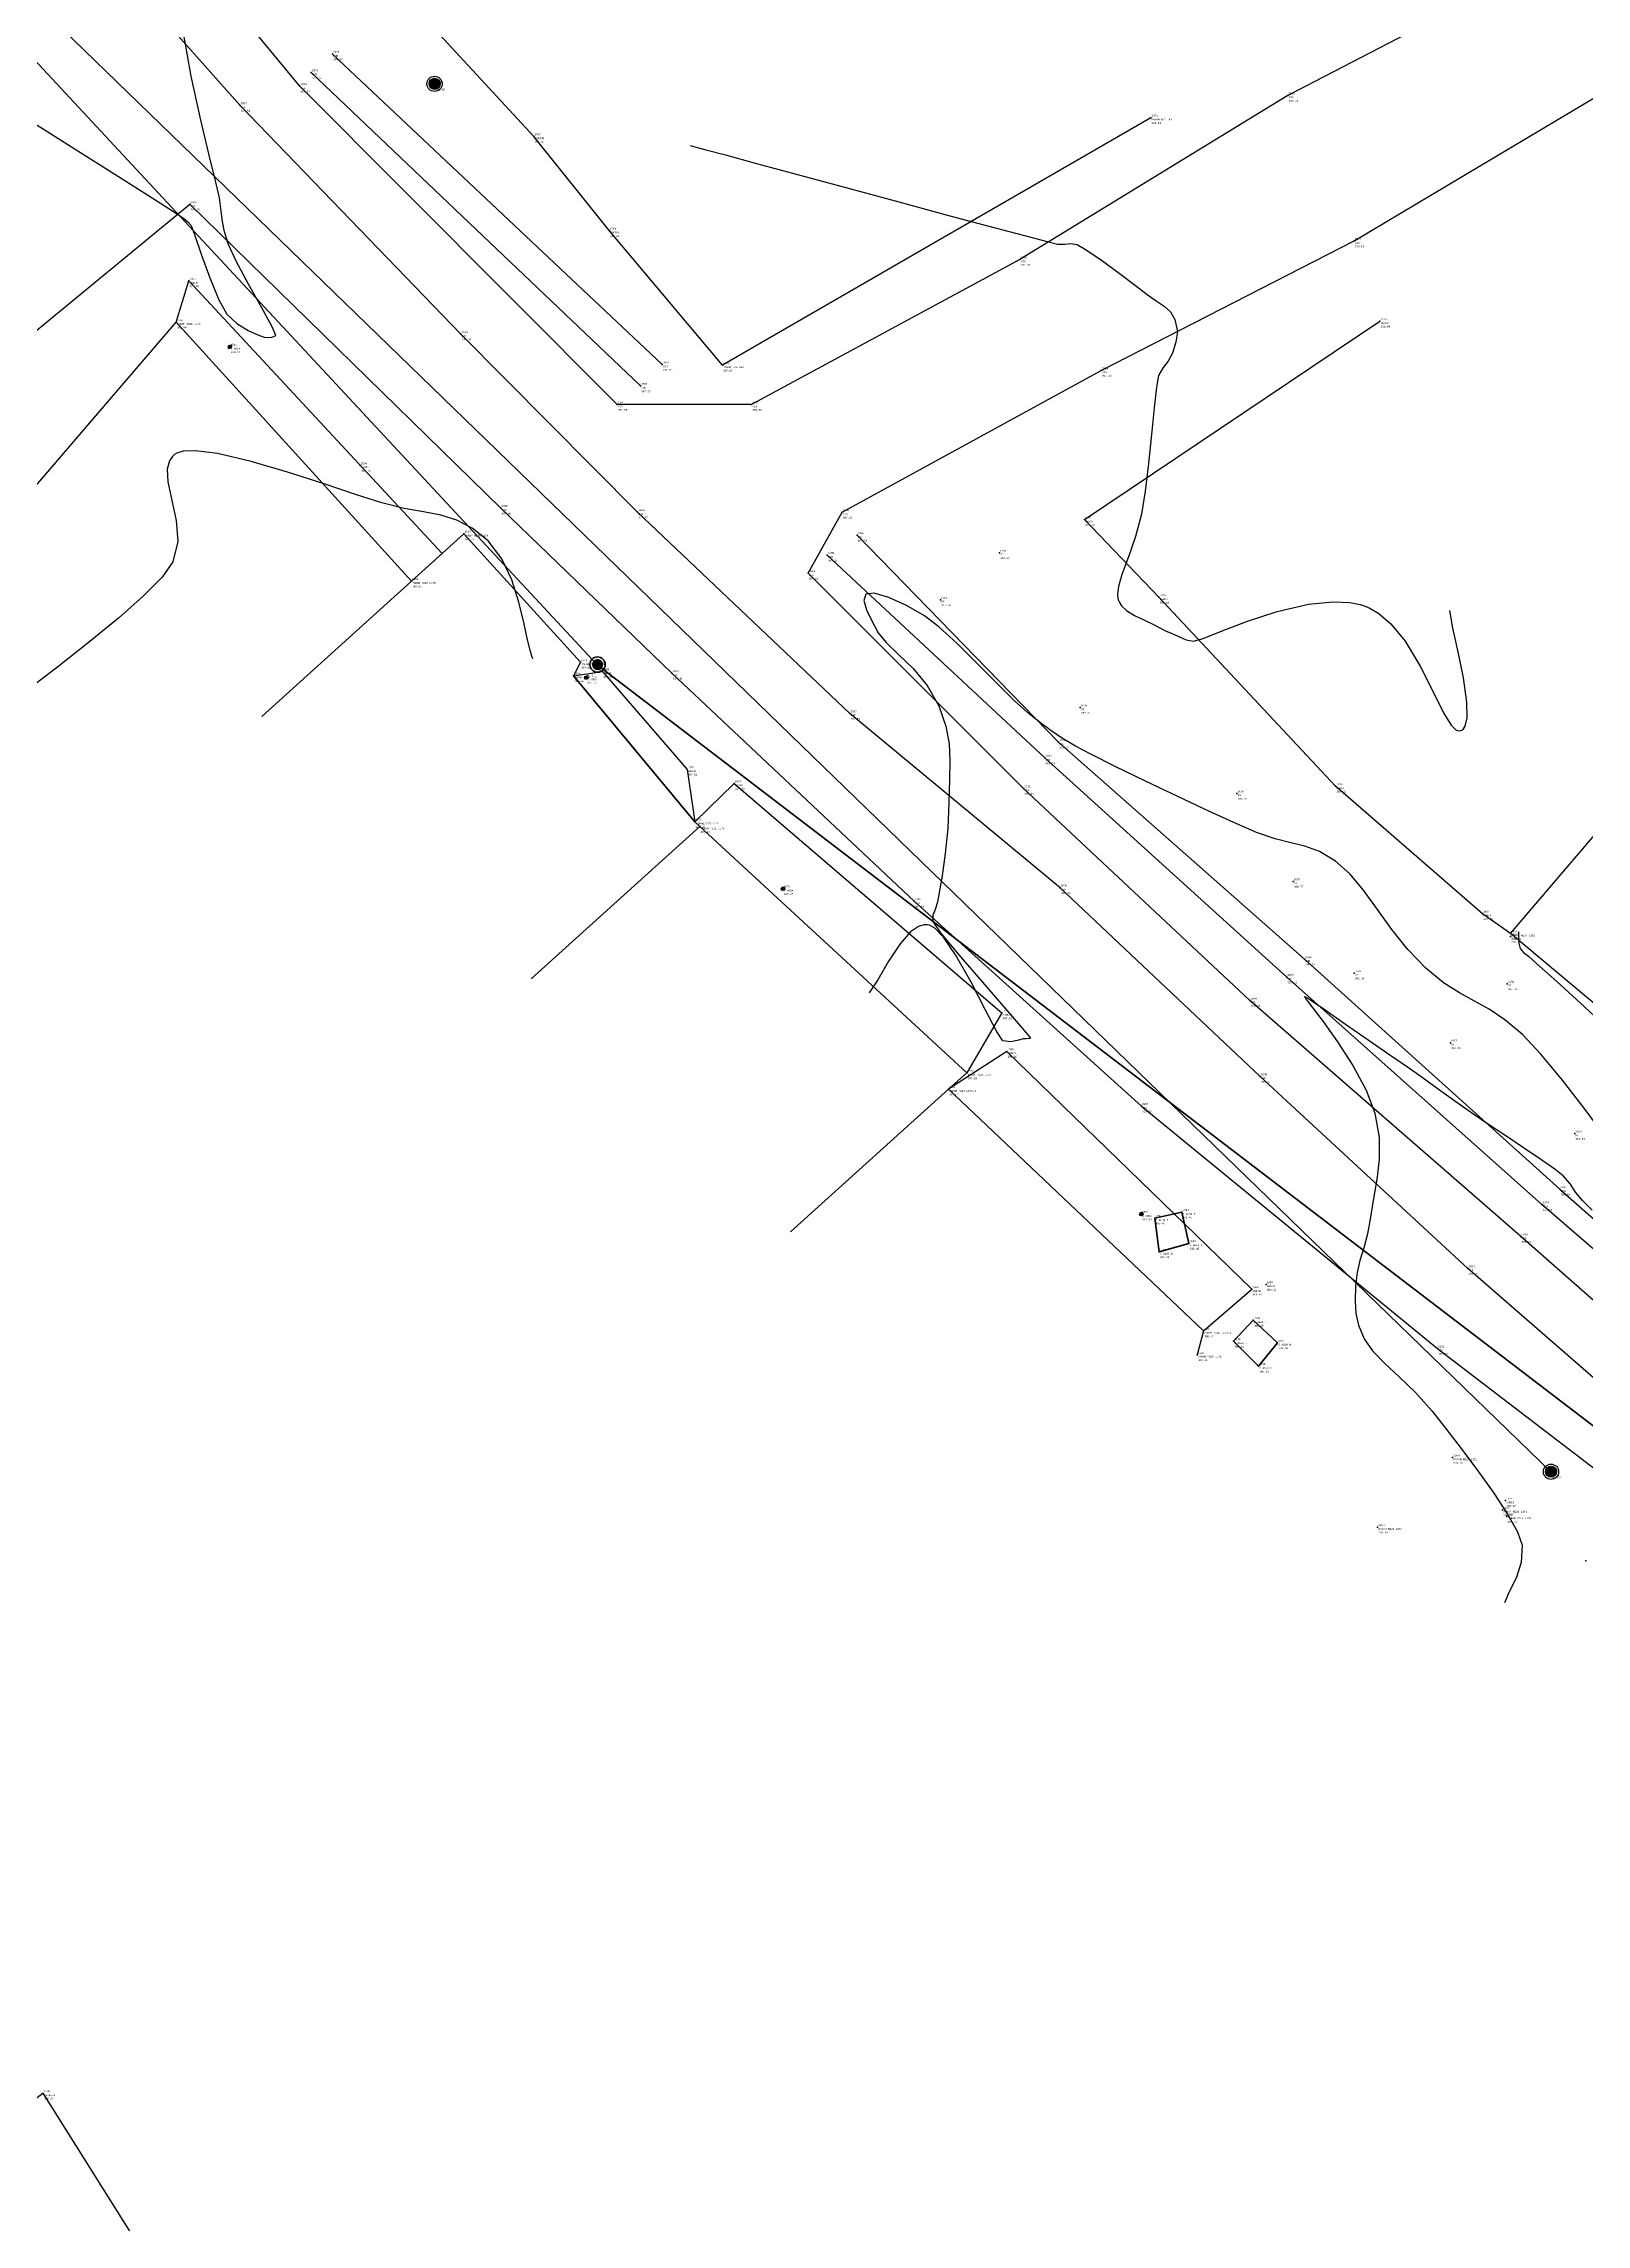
# Model space of a CAD drawing. Header units: metres. Extents: x 5050628 to 5051715, y 2427226 to 2427693.
# Drawn here: x 5051208 to 5051250.7, y 2427378.5 to 2427438.9 of the extents above; entities that cross this region are included whole.
import ezdxf
from ezdxf.enums import TextEntityAlignment as Align

# ---------------------------------------------------------------- set-up
doc = ezdxf.new("R2010")
doc.units = ezdxf.units.M
for name, color, linetype in [('1. Eje Vía', 7, 'Continuous'), ('2', 7, 'Continuous'), ('Anden', 252, 'Continuous'), ('C-TOPO-MINR-N', 11, 'Continuous'), ('Cerca', 90, 'FENCELINE2'), ('CONTADOR AGUA', 255, 'Continuous'), ('Cuneta N', 150, 'Continuous'), ('CVL_PUNTO', 2, 'Continuous'), ('CVL_PUNTO_COR', 2, 'Continuous'), ('CVL_PUNTO_NUM', 2, 'Continuous'), ('Iglesia', 50, 'Continuous'), ('Paramento', 7, 'Continuous'), ('POSTE', 2, 'Continuous'), ('Red Baja Tension', 30, 'Continuous'), ('Vía', 40, 'Continuous')]:
    doc.layers.add(name, color=color, linetype=linetype)
for name, color, linetype, lineweight in [('C. Agua Negras', 35, 'Continuous', 40), ('Poste Baja tension', 30, 'Continuous', 100), ('Poste Media Tension', 240, 'Continuous', 100), ('Red Media Tension', 6, 'Continuous', 100)]:
    doc.layers.add(name, color=color, linetype=linetype, lineweight=lineweight)
doc.styles.add('MONOTXT4', font='monotxt4.shx')
doc.linetypes.add('FENCELINE2', pattern='A,0.25,-0.1,[132,ltypeshp.shx,S=0.1,R=0,X=-0.1,Y=0],-0.1,1', length=1.45)

# ---------------------------------------------------------------- blocks, each defined once
blk = doc.blocks.new('POSTE')
at = {"layer": 'POSTE'}
h = blk.add_hatch(color=30, dxfattribs=at)
edge = h.paths.add_edge_path()
edge.add_arc((992.96, 972.38), 0.558, 0, 360)
at = {"layer": 'POSTE', "color": 30}
for radius in [0.768, 0.558]:
    blk.add_circle((992.96, 972.38, 192.94), radius, dxfattribs=at)
blk = doc.blocks.new('A$Cd4a49434')
at = {"layer": 'POSTE', "xscale": 0.6787685145199105, "yscale": 0.6787685145199105, "zscale": 0.6787685145199105, "rotation": 349.84833}
blk.add_blockref('POSTE', (-779.25, -530.37, 158.25), dxfattribs=at)
blk = doc.blocks.new('CONT')
for p, q in [((-0.02, 0.02), (-0.14, -0.11)), ((-0.02, 0.02), (0.11, 0.14)), ((0.02, -0.02), (0.14, 0.11)), ((0.02, -0.02), (-0.11, -0.14))]:
    blk.add_line(p, q)
blk.add_circle((0, 0), 0.125)
blk = doc.blocks.new('A$Cf7b1f20d')
at = {"layer": '2', "xscale": 2, "yscale": 2, "zscale": 2}
blk.add_blockref('CONT', (0.28, 0.28), dxfattribs=at)

msp = doc.modelspace()

# ---------------------------------------------------------------- hatches: boundary and pattern name
at = {"layer": 'Poste Media Tension', "true_color": 0xcd2027}
h = msp.add_hatch(color=242, dxfattribs=at)
edge = h.paths.add_edge_path()
edge.add_arc((5051223.325, 2427421.667), 0.154, -10.56379, 349.43621)

# ---------------------------------------------------------------- linework, layer by layer
at = {"layer": '1. Eje Vía', "elevation": 280.286, "flags": 128}
msp.add_lwpolyline([(5051273.15, 2427374.881), (5051270.525, 2427382.7), (5051265.597, 2427389.02), (5051259.851, 2427394.058), (5051253.944, 2427399.277), (5051247.415, 2427404.951), (5051241.669, 2427410.266), (5051236.133, 2427415.491), (5051230.309, 2427420.315), (5051224.434, 2427425.885), (5051219.542, 2427430.812), (5051213.426, 2427437.147), (5051208.207, 2427443.024)], dxfattribs=at)
at = {"layer": 'Anden', "flags": 128}
for points, elevation in [([(5051218.171, 2427423.977), (5051211.658, 2427431.144), (5051212.005, 2427432.287), (5051219.02, 2427424.743), (5051218.171, 2427423.977)], 308.157), ([(5051222.658, 2427421.357), (5051223.459, 2427421.479), (5051225.803, 2427418.767), (5051226.015, 2427417.316), (5051222.658, 2427421.357)], 308.048), ([(5051226.015, 2427417.316), (5051227.11, 2427418.379), (5051234.517, 2427412.024), (5051233.547, 2427410.362), (5051226.154, 2427417.182), (5051226.015, 2427417.316)], 307.85), ([(5051240.099, 2427403.221), (5051241.434, 2427404.376), (5051234.654, 2427410.961), (5051233.037, 2427409.914), (5051240.099, 2427403.221)], 306.953)]:
    msp.add_lwpolyline(points, dxfattribs=dict(at, elevation=elevation))
at = {"layer": 'C-TOPO-MINR-N', "color": 32, "linetype": 'Continuous', "lineweight": -3}
for points in [[(5051207.307, 2427436.915, 308.966), (5051208.004, 2427436.479, 308.966), (5051208.94, 2427435.888, 308.966), (5051209.956, 2427435.244, 308.966), (5051210.89, 2427434.65, 308.966), (5051211.583, 2427434.207, 308.966), (5051211.873, 2427434.018, 308.966), (5051211.983, 2427433.926, 308.966), (5051212.075, 2427433.819, 308.966), (5051212.168, 2427433.569, 308.966), (5051212.352, 2427433.032, 308.966), (5051212.588, 2427432.375, 308.966), (5051212.837, 2427431.766, 308.966), (5051213.06, 2427431.369, 308.966), (5051213.34, 2427431.109, 308.966), (5051213.647, 2427430.916, 308.966), (5051213.918, 2427430.791, 308.966), (5051214.09, 2427430.734, 308.966), (5051214.291, 2427430.717, 308.966), (5051214.419, 2427430.778, 308.966), (5051214.316, 2427431.016, 308.966), (5051214.028, 2427431.54, 308.966), (5051213.66, 2427432.196, 308.966), (5051213.317, 2427432.832, 308.966), (5051213.103, 2427433.297, 308.966), (5051212.997, 2427433.649, 308.966), (5051212.943, 2427433.933, 308.966), (5051212.908, 2427434.223, 308.966), (5051212.857, 2427434.592, 308.966), (5051212.759, 2427435.022, 308.966), (5051212.565, 2427435.803, 308.966), (5051212.321, 2427436.82, 308.966), (5051212.074, 2427437.958, 308.966), (5051211.871, 2427439.102, 308.966)], [(5051225.885, 2427436.037, 308.966), (5051226.017, 2427436.002, 308.966), (5051226.321, 2427435.92, 308.966), (5051226.863, 2427435.774, 308.966), (5051227.723, 2427435.541, 308.966), (5051228.96, 2427435.207, 308.966), (5051230.301, 2427434.844, 308.966), (5051231.667, 2427434.475, 308.966), (5051232.978, 2427434.121, 308.966), (5051234.152, 2427433.806, 308.966), (5051235.111, 2427433.55, 308.966), (5051235.774, 2427433.376, 308.966), (5051236.06, 2427433.307, 308.966), (5051236.258, 2427433.304, 308.966), (5051236.418, 2427433.321, 308.966), (5051236.604, 2427433.292, 308.966), (5051236.855, 2427433.149, 308.966), (5051237.276, 2427432.859, 308.966), (5051237.766, 2427432.504, 308.966), (5051238.221, 2427432.163, 308.966), (5051238.539, 2427431.916, 308.966), (5051238.792, 2427431.733, 308.966), (5051239.007, 2427431.587, 308.966), (5051239.182, 2427431.431, 308.966), (5051239.309, 2427431.218, 308.966), (5051239.375, 2427430.892, 308.966), (5051239.333, 2427430.59, 308.966), (5051239.242, 2427430.292, 308.966), (5051239.122, 2427430.062, 308.966), (5051238.982, 2427429.894, 308.966), (5051238.857, 2427429.665, 308.966), (5051238.799, 2427429.351, 308.966), (5051238.733, 2427428.775, 308.966), (5051238.657, 2427428.037, 308.966), (5051238.573, 2427427.235, 308.966), (5051238.48, 2427426.468, 308.966), (5051238.38, 2427425.834, 308.966), (5051238.218, 2427425.214, 308.966), (5051238.022, 2427424.651, 308.966), (5051237.841, 2427424.159, 308.966), (5051237.744, 2427423.829, 308.966), (5051237.716, 2427423.624, 308.966), (5051237.725, 2427423.509, 308.966), (5051237.739, 2427423.458, 308.966), (5051237.764, 2427423.4, 308.966), (5051237.831, 2427423.295, 308.966), (5051237.966, 2427423.163, 308.966), (5051238.185, 2427423.024, 308.966), (5051238.47, 2427422.893, 308.966), (5051238.698, 2427422.786, 308.966), (5051238.892, 2427422.68, 308.966), (5051239.051, 2427422.606, 308.966), (5051239.254, 2427422.522, 308.966), (5051239.456, 2427422.426, 308.966), (5051239.619, 2427422.353, 308.966), (5051239.827, 2427422.314, 308.966), (5051240.091, 2427422.392, 308.966), (5051240.613, 2427422.598, 308.966), (5051241.321, 2427422.867, 308.966), (5051242.143, 2427423.136, 308.966), (5051243.006, 2427423.337, 308.966), (5051243.68, 2427423.408, 308.966), (5051244.15, 2427423.385, 308.966), (5051244.439, 2427423.327, 308.966), (5051244.574, 2427423.283, 308.966), (5051244.703, 2427423.228, 308.966), (5051244.949, 2427423.084, 308.966), (5051245.286, 2427422.797, 308.966), (5051245.682, 2427422.314, 308.966), (5051246.102, 2427421.623, 308.966), (5051246.452, 2427420.929, 308.966), (5051246.747, 2427420.333, 308.966), (5051246.953, 2427419.994, 308.966), (5051247.095, 2427419.855, 308.966), (5051247.186, 2427419.829, 308.966), (5051247.23, 2427419.838, 308.966), (5051247.277, 2427419.865, 308.966), (5051247.348, 2427419.96, 308.966), (5051247.402, 2427420.191, 308.966), (5051247.394, 2427420.625, 308.966), (5051247.295, 2427421.299, 308.966), (5051247.147, 2427422.016, 308.966), (5051247.004, 2427422.672, 308.966), (5051246.922, 2427423.16, 308.966)], [(5051221.533, 2427421.822, 308.966), (5051221.506, 2427421.898, 308.966), (5051221.456, 2427422.066, 308.966), (5051221.385, 2427422.356, 308.966), (5051221.289, 2427422.795, 308.966), (5051221.147, 2427423.397, 308.966), (5051220.952, 2427424.011, 308.966), (5051220.677, 2427424.591, 308.966), (5051220.293, 2427425.089, 308.966), (5051219.856, 2427425.446, 308.966), (5051219.427, 2427425.668, 308.966), (5051218.985, 2427425.801, 308.966), (5051218.507, 2427425.893, 308.966), (5051217.971, 2427425.992, 308.966), (5051217.355, 2427426.145, 308.966), (5051216.654, 2427426.369, 308.966), (5051215.751, 2427426.67, 308.966), (5051214.744, 2427426.996, 308.966), (5051213.73, 2427427.292, 308.966), (5051212.806, 2427427.508, 308.966), (5051212.197, 2427427.585, 308.966), (5051211.848, 2427427.571, 308.966), (5051211.678, 2427427.52, 308.966), (5051211.615, 2427427.481, 308.966), (5051211.555, 2427427.427, 308.966), (5051211.469, 2427427.303, 308.966), (5051211.408, 2427427.081, 308.966), (5051211.426, 2427426.726, 308.966), (5051211.538, 2427426.213, 308.966), (5051211.661, 2427425.652, 308.966), (5051211.701, 2427425.074, 308.966), (5051211.565, 2427424.513, 308.966), (5051211.266, 2427424.089, 308.966), (5051210.748, 2427423.56, 308.966), (5051210.066, 2427422.954, 308.966), (5051209.272, 2427422.303, 308.966), (5051208.42, 2427421.634, 308.966), (5051207.565, 2427420.978, 308.966)], [(5051251.265, 2427408.537, 307.966), (5051250.663, 2427409.348, 307.966), (5051250.035, 2427410.162, 307.966), (5051249.439, 2427410.887, 307.966), (5051248.93, 2427411.428, 307.966), (5051248.445, 2427411.836, 307.966), (5051248.009, 2427412.124, 307.966), (5051247.599, 2427412.352, 307.966), (5051247.186, 2427412.578, 307.966), (5051246.746, 2427412.862, 307.966), (5051246.252, 2427413.264, 307.966), (5051245.756, 2427413.777, 307.966), (5051245.316, 2427414.332, 307.966), (5051244.914, 2427414.891, 307.966), (5051244.532, 2427415.419, 307.966), (5051244.152, 2427415.877, 307.966), (5051243.757, 2427416.228, 307.966), (5051243.307, 2427416.491, 307.966), (5051242.908, 2427416.639, 307.966), (5051242.516, 2427416.734, 307.966), (5051242.085, 2427416.84, 307.966), (5051241.571, 2427417.02, 307.966), (5051241.026, 2427417.259, 307.966), (5051240.269, 2427417.604, 307.966), (5051239.393, 2427418.013, 307.966), (5051238.49, 2427418.442, 307.966), (5051237.654, 2427418.847, 307.966), (5051236.978, 2427419.183, 307.966), (5051236.556, 2427419.408, 307.966), (5051236.165, 2427419.642, 307.966), (5051235.869, 2427419.838, 307.966), (5051235.584, 2427420.052, 307.966), (5051235.229, 2427420.337, 307.966), (5051234.87, 2427420.665, 307.966), (5051234.386, 2427421.146, 307.966), (5051233.836, 2427421.7, 307.966), (5051233.28, 2427422.25, 307.966), (5051232.774, 2427422.716, 307.966), (5051232.379, 2427423.021, 307.966), (5051231.878, 2427423.304, 307.966), (5051231.387, 2427423.528, 307.966), (5051230.986, 2427423.647, 307.966), (5051230.751, 2427423.616, 307.966), (5051230.7, 2427423.442, 307.966), (5051230.771, 2427423.183, 307.966), (5051230.916, 2427422.875, 307.966), (5051231.092, 2427422.55, 307.966), (5051231.315, 2427422.274, 307.966), (5051231.658, 2427421.948, 307.966), (5051232.058, 2427421.558, 307.966), (5051232.449, 2427421.088, 307.966), (5051232.768, 2427420.522, 307.966), (5051232.964, 2427419.962, 307.966), (5051233.056, 2427419.477, 307.966), (5051233.078, 2427419.006, 307.966), (5051233.065, 2427418.484, 307.966), (5051233.05, 2427417.849, 307.966), (5051233.019, 2427417.13, 307.966), (5051232.948, 2427416.435, 307.966), (5051232.86, 2427415.824, 307.966), (5051232.78, 2427415.356, 307.966), (5051232.731, 2427415.09, 307.966), (5051232.668, 2427414.892, 307.966), (5051232.605, 2427414.735, 307.966), (5051232.603, 2427414.555, 307.966), (5051232.822, 2427414.244, 307.966), (5051233.329, 2427413.63, 307.966), (5051233.978, 2427412.872, 307.966), (5051234.623, 2427412.13, 307.966), (5051235.036, 2427411.654, 307.966), (5051235.237, 2427411.42, 307.966), (5051235.301, 2427411.342, 307.966), (5051235.309, 2427411.33, 307.966), (5051235.302, 2427411.324, 307.966), (5051235.271, 2427411.316, 307.966), (5051235.2, 2427411.311, 307.966), (5051235.111, 2427411.309, 307.966), (5051234.984, 2427411.271, 307.966), (5051234.766, 2427411.224, 307.966), (5051234.544, 2427411.253, 307.966), (5051234.366, 2427411.52, 307.966), (5051234.059, 2427412.118, 307.966), (5051233.668, 2427412.879, 307.966), (5051233.238, 2427413.636, 307.966), (5051232.897, 2427414.126, 307.966), (5051232.658, 2427414.369, 307.966), (5051232.513, 2427414.453, 307.966), (5051232.445, 2427414.467, 307.966), (5051232.366, 2427414.464, 307.966), (5051232.212, 2427414.419, 307.966), (5051231.986, 2427414.265, 307.966), (5051231.699, 2427413.94, 307.966), (5051231.37, 2427413.435, 307.966), (5051231.082, 2427412.939, 307.966), (5051230.841, 2427412.577, 307.966)], [(5051248.819, 2427414.267, 307.966), (5051248.821, 2427414.245, 307.966), (5051248.822, 2427414.19, 307.966), (5051248.823, 2427414.092, 307.966), (5051248.829, 2427413.951, 307.966), (5051248.862, 2427413.805, 307.966), (5051248.963, 2427413.694, 307.966), (5051249.095, 2427413.596, 307.966), (5051249.327, 2427413.388, 307.966), (5051249.88, 2427412.89, 307.966), (5051250.646, 2427412.191, 307.966), (5051251.517, 2427411.378, 307.966)], [(5051250.862, 2427406.563, 306.966), (5051250.604, 2427406.819, 306.966), (5051250.402, 2427407.064, 306.966), (5051250.263, 2427407.28, 306.966), (5051250.056, 2427407.519, 306.966), (5051249.822, 2427407.703, 306.966), (5051249.44, 2427407.971, 306.966), (5051248.962, 2427408.292, 306.966), (5051248.443, 2427408.636, 306.966), (5051247.936, 2427408.974, 306.966), (5051247.494, 2427409.275, 306.966), (5051247.087, 2427409.562, 306.966), (5051246.765, 2427409.792, 306.966), (5051246.471, 2427410.003, 306.966), (5051246.15, 2427410.233, 306.966), (5051245.743, 2427410.52, 306.966), (5051245.261, 2427410.856, 306.966), (5051244.661, 2427411.273, 306.966), (5051244.033, 2427411.708, 306.966), (5051243.469, 2427412.097, 306.966), (5051243.125, 2427412.331, 306.966), (5051242.962, 2427412.44, 306.966), (5051242.908, 2427412.474, 306.966), (5051242.9, 2427412.477, 306.966), (5051242.899, 2427412.471, 306.966), (5051242.91, 2427412.448, 306.966), (5051242.944, 2427412.398, 306.966), (5051242.986, 2427412.341, 306.966), (5051243.109, 2427412.184, 306.966), (5051243.409, 2427411.79, 306.966), (5051243.809, 2427411.228, 306.966), (5051244.233, 2427410.571, 306.966), (5051244.604, 2427409.887, 306.966), (5051244.846, 2427409.248, 306.966), (5051244.959, 2427408.575, 306.966), (5051244.964, 2427407.969, 306.966), (5051244.9, 2427407.411, 306.966), (5051244.806, 2427406.884, 306.966), (5051244.722, 2427406.371, 306.966), (5051244.639, 2427405.908, 306.966), (5051244.535, 2427405.52, 306.966), (5051244.431, 2427405.174, 306.966), (5051244.349, 2427404.835, 306.966), (5051244.31, 2427404.471, 306.966), (5051244.3, 2427404.048, 306.966), (5051244.316, 2427403.708, 306.966), (5051244.389, 2427403.382, 306.966), (5051244.545, 2427403.006, 306.966), (5051244.774, 2427402.671, 306.966), (5051245.108, 2427402.329, 306.966), (5051245.516, 2427401.953, 306.966), (5051245.965, 2427401.519, 306.966), (5051246.426, 2427400.998, 306.966), (5051246.797, 2427400.528, 306.966), (5051247.234, 2427399.963, 306.966), (5051247.694, 2427399.349, 306.966), (5051248.134, 2427398.73, 306.966), (5051248.513, 2427398.151, 306.966), (5051248.788, 2427397.657, 306.966), (5051248.917, 2427397.294, 306.966), (5051248.898, 2427396.815, 306.966), (5051248.751, 2427396.38, 306.966), (5051248.565, 2427396.003, 306.966), (5051248.429, 2427395.698, 306.966)]]:
    msp.add_polyline3d(points, dxfattribs=at)
at = {"layer": 'C. Agua Negras', "flags": 128}
for points, elevation in [([(5051238.752, 2427406.345), (5051238.87, 2427405.409), (5051239.696, 2427405.646), (5051239.499, 2427406.511), (5051238.752, 2427406.345)], 306.927), ([(5051241.475, 2427403.515), (5051240.931, 2427402.934), (5051241.624, 2427402.248), (5051242.152, 2427402.892), (5051241.475, 2427403.515)], 306.663)]:
    msp.add_lwpolyline(points, dxfattribs=dict(at, elevation=elevation))
at = {"layer": 'Cerca', "elevation": 307.453, "flags": 128}
msp.add_lwpolyline([(5051248.601, 2427414.22), (5051247.826, 2427414.771), (5051243.754, 2427418.298), (5051238.863, 2427423.53), (5051236.801, 2427425.68), (5051244.985, 2427431.171)], dxfattribs=at)
at = {"layer": 'Cuneta N'}
for points in [[(5051215.985, 2427438.569, 308.332), (5051225.116, 2427429.972, 308.087)], [(5051224.511, 2427429.379, 307.839), (5051215.4, 2427438.058, 308.203)], [(5051230.508, 2427425.247, 307.797), (5051236.081, 2427419.516, 307.422), (5051242.897, 2427413.512, 306.795), (5051249.964, 2427407.143, 306.309), (5051257.078, 2427400.88, 305.82), (5051264.722, 2427394.045, 305.191), (5051271.755, 2427387.294, 304.772), (5051275.842, 2427380.888, 304.526)], [(5051275.165, 2427380.45, 304.268), (5051271.171, 2427386.657, 304.66), (5051264.513, 2427393.619, 304.992), (5051256.756, 2427400.422, 305.534), (5051249.47, 2427406.724, 306.031), (5051242.402, 2427413.018, 306.513), (5051235.704, 2427419.082, 306.81), (5051229.681, 2427424.698, 307.6)]]:
    msp.add_polyline3d(points, dxfattribs=at)
at = {"layer": 'CVL_PUNTO', "color": 4}
for p in [(5051215.985, 2427438.569, 308.332), (5051215.985, 2427438.569, 308.332), (5051215.079, 2427437.675, 308.332), (5051215.079, 2427437.675, 308.332), (5051215.4, 2427438.058, 308.203), (5051215.4, 2427438.058, 308.203), (5051218.812, 2427437.731, 308.513), (5051218.812, 2427437.731, 308.513), (5051213.426, 2427437.147, 308.402), (5051213.426, 2427437.147, 308.402), (5051242.437, 2427437.423, 309.243), (5051242.437, 2427437.423, 309.243), (5051238.637, 2427436.806, 309.108), (5051238.637, 2427436.806, 309.108), (5051221.561, 2427436.286, 308.313), (5051221.561, 2427436.286, 308.313), (5051212.035, 2427434.411, 308.533), (5051212.035, 2427434.411, 308.533), (5051223.651, 2427433.676, 308.275), (5051223.651, 2427433.676, 308.275), (5051244.266, 2427433.393, 309.046), (5051244.266, 2427433.393, 309.046), (5051235.017, 2427432.88, 308.344), (5051235.017, 2427432.88, 308.344), (5051212.005, 2427432.287, 308.424), (5051212.005, 2427432.287, 308.424), (5051211.658, 2427431.144, 308.465), (5051211.658, 2427431.144, 308.465), (5051244.985, 2427431.171, 309.359), (5051244.985, 2427431.171, 309.359), (5051213.147, 2427430.464, 308.575), (5051213.147, 2427430.464, 308.575), (5051219.542, 2427430.812, 308.218), (5051219.542, 2427430.812, 308.218), (5051225.116, 2427429.972, 308.087), (5051225.116, 2427429.972, 308.087), (5051226.781, 2427429.952, 308.134), (5051226.781, 2427429.952, 308.134), (5051237.268, 2427429.81, 308.328), (5051237.268, 2427429.81, 308.328), (5051224.511, 2427429.379, 307.839), (5051224.511, 2427429.379, 307.839), (5051223.866, 2427428.865, 307.968), (5051223.866, 2427428.865, 307.968), (5051227.587, 2427428.863, 308.059), (5051227.587, 2427428.863, 308.059), (5051216.754, 2427427.18, 308.248), (5051216.754, 2427427.18, 308.248), (5051220.646, 2427426, 308.148), (5051220.646, 2427426, 308.148), (5051224.434, 2427425.885, 308.032), (5051224.434, 2427425.885, 308.032), (5051230.095, 2427425.883, 307.859), (5051230.095, 2427425.883, 307.859), (5051236.801, 2427425.68, 308.6), (5051236.801, 2427425.68, 308.6), (5051219.624, 2427425.287, 308.208), (5051219.624, 2427425.287, 308.208), (5051230.508, 2427425.247, 307.797), (5051230.508, 2427425.247, 307.797), (5051229.681, 2427424.698, 307.6), (5051229.681, 2427424.698, 307.6), (5051234.449, 2427424.759, 308.095), (5051234.449, 2427424.759, 308.095), (5051218.171, 2427423.977, 309.464), (5051218.171, 2427423.977, 309.464), (5051229.152, 2427424.195, 307.728), (5051229.152, 2427424.195, 307.728), (5051232.814, 2427423.459, 307.807), (5051232.814, 2427423.459, 307.807), (5051238.863, 2427423.53, 308.643), (5051238.863, 2427423.53, 308.643), (5051222.658, 2427421.357, 308.048), (5051222.658, 2427421.357, 308.048), (5051222.849, 2427421.731, 307.973), (5051222.849, 2427421.731, 307.973), (5051223.315, 2427421.66, 308.159), (5051223.315, 2427421.66, 308.159), (5051223.459, 2427421.479, 308.082), (5051223.459, 2427421.479, 308.082), (5051225.383, 2427421.426, 307.913), (5051225.383, 2427421.426, 307.913), (5051223.014, 2427421.309, 308.233), (5051223.014, 2427421.309, 308.233), (5051230.309, 2427420.315, 307.602), (5051230.309, 2427420.315, 307.602), (5051236.687, 2427420.477, 307.702), (5051236.687, 2427420.477, 307.702), (5051236.081, 2427419.516, 307.422), (5051236.081, 2427419.516, 307.422), (5051235.704, 2427419.082, 306.81), (5051235.704, 2427419.082, 306.81), (5051225.803, 2427418.767, 307.984), (5051225.803, 2427418.767, 307.984), (5051227.11, 2427418.379, 307.822), (5051227.11, 2427418.379, 307.822), (5051243.754, 2427418.298, 307.888), (5051243.754, 2427418.298, 307.888), (5051235.118, 2427418.24, 307.315), (5051235.118, 2427418.24, 307.315), (5051241.024, 2427418.098, 307.339), (5051241.024, 2427418.098, 307.339), (5051226.015, 2427417.316, 307.85), (5051226.015, 2427417.316, 307.85), (5051226.154, 2427417.182, 307.939), (5051226.154, 2427417.182, 307.939), (5051228.458, 2427415.464, 307.84), (5051228.458, 2427415.464, 307.84), (5051236.133, 2427415.491, 307.102), (5051236.133, 2427415.491, 307.102), (5051242.583, 2427415.666, 307.236), (5051242.583, 2427415.666, 307.236), (5051232.087, 2427415.114, 307.522), (5051232.087, 2427415.114, 307.522), (5051247.826, 2427414.771, 308.082), (5051247.826, 2427414.771, 308.082), (5051248.601, 2427414.22, 307.453), (5051248.601, 2427414.22, 307.453), (5051248.601, 2427414.141, 308.405), (5051248.601, 2427414.141, 308.405), (5051242.897, 2427413.512, 306.795), (5051242.897, 2427413.512, 306.795), (5051242.402, 2427413.018, 306.513), (5051242.402, 2427413.018, 306.513), (5051244.269, 2427413.123, 306.845), (5051244.269, 2427413.123, 306.845), (5051241.382, 2427412.368, 306.711), (5051241.382, 2427412.368, 306.711), (5051248.507, 2427412.831, 307.817), (5051248.507, 2427412.831, 307.817), (5051234.517, 2427412.024, 307.596), (5051234.517, 2427412.024, 307.596), (5051246.933, 2427411.201, 306.912), (5051246.933, 2427411.201, 306.912), (5051234.654, 2427410.961, 307.148), (5051234.654, 2427410.961, 307.148), (5051233.037, 2427409.914, 307.09), (5051233.037, 2427409.914, 307.09), (5051233.547, 2427410.362, 307.616), (5051233.547, 2427410.362, 307.616), (5051241.669, 2427410.266, 306.638), (5051241.669, 2427410.266, 306.638), (5051238.379, 2427409.446, 306.829), (5051238.379, 2427409.446, 306.829), (5051250.375, 2427408.684, 307.426), (5051250.375, 2427408.684, 307.426), (5051249.964, 2427407.143, 306.309), (5051249.964, 2427407.143, 306.309), (5051238.379, 2427406.459, 307.002), (5051238.379, 2427406.459, 307.002), (5051238.752, 2427406.345, 306.927), (5051238.752, 2427406.345, 306.927), (5051239.499, 2427406.511, 306.917), (5051239.499, 2427406.511, 306.917), (5051249.47, 2427406.724, 306.031), (5051249.47, 2427406.724, 306.031), (5051239.696, 2427405.646, 306.916), (5051239.696, 2427405.646, 306.916), (5051248.885, 2427405.833, 306.207), (5051248.885, 2427405.833, 306.207), (5051238.87, 2427405.409, 306.942), (5051238.87, 2427405.409, 306.942), (5051241.832, 2427404.51, 306.667), (5051241.832, 2427404.51, 306.667), (5051247.415, 2427404.951, 306.219), (5051247.415, 2427404.951, 306.219), (5051241.434, 2427404.376, 306.944), (5051241.434, 2427404.376, 306.944), (5051240.099, 2427403.221, 306.953), (5051240.099, 2427403.221, 306.953), (5051241.475, 2427403.515, 306.663), (5051241.475, 2427403.515, 306.663), (5051240.931, 2427402.934, 306.676), (5051240.931, 2427402.934, 306.676), (5051242.152, 2427402.892, 306.668), (5051242.152, 2427402.892, 306.668), (5051246.575, 2427402.735, 306.348), (5051246.575, 2427402.735, 306.348), (5051239.923, 2427402.559, 306.862), (5051239.923, 2427402.559, 306.862), (5051241.624, 2427402.248, 306.676), (5051241.624, 2427402.248, 306.676), (5051246.997, 2427399.717, 306.65), (5051246.997, 2427399.717, 306.65), (5051249.72, 2427399.311, 306.382), (5051249.72, 2427399.311, 306.382), (5051248.46, 2427398.525, 306.835), (5051248.46, 2427398.525, 306.835), (5051244.92, 2427397.788, 306.896), (5051244.92, 2427397.788, 306.896), (5051248.379, 2427398.268, 306.789), (5051248.379, 2427398.268, 306.789), (5051248.494, 2427398.087, 306.253), (5051248.494, 2427398.087, 306.253), (5051250.688, 2427396.858, 306.138), (5051250.688, 2427396.858, 306.138)]:
    msp.add_point(p, dxfattribs=at)
at = {"layer": 'Iglesia', "elevation": 300.532, "flags": 128}
msp.add_lwpolyline([(5051195.568, 2427372.462), (5051204.604, 2427364.719), (5051214.851, 2427371.179), (5051207.977, 2427382.117), (5051195.568, 2427372.462)], dxfattribs=at)
at = {"layer": 'Paramento', "flags": 128}
for points, elevation in [([(5051238.637, 2427436.806), (5051226.781, 2427429.952), (5051223.651, 2427433.676), (5051221.561, 2427436.286), (5051211.928, 2427446.716), (5051213.372, 2427448.201), (5051210.158, 2427451.308), (5051206.385, 2427455.141), (5051206.196, 2427456.495), (5051202.444, 2427459.741), (5051196.146, 2427465.1), (5051201.181, 2427470.418)], 309.108), ([(5051200.592, 2427418.252), (5051211.658, 2427431.144), (5051218.171, 2427423.977), (5051219.624, 2427425.287), (5051222.849, 2427421.731), (5051222.658, 2427421.357), (5051226.015, 2427417.316), (5051226.154, 2427417.182), (5051233.547, 2427410.362), (5051233.037, 2427409.914), (5051240.099, 2427403.221), (5051239.923, 2427402.559)], 308.157), ([(5051218.171, 2427423.977), (5051214.027, 2427420.231)], 308.157), ([(5051289.11, 2427390.301), (5051284.371, 2427393.707), (5051280.363, 2427388.881), (5051277.523, 2427391.263), (5051276.648, 2427390.181), (5051271.505, 2427394.053), (5051272.909, 2427395.931), (5051265.039, 2427402.401), (5051263.829, 2427400.893), (5051263.785, 2427400.769), (5051254.937, 2427408.922), (5051248.601, 2427414.22), (5051248.601, 2427414.22), (5051255.026, 2427421.751)], 307.453), ([(5051226.154, 2427417.182), (5051221.487, 2427412.964)], 307.939), ([(5051233.037, 2427409.914), (5051228.67, 2427405.966)], 307.09)]:
    msp.add_lwpolyline(points, dxfattribs=dict(at, elevation=elevation))
at = {"layer": 'Poste Media Tension', "color": 30}
msp.add_circle((5051223.325, 2427421.667, 309.37), 0.211, dxfattribs=at)
at = {"layer": 'Red Baja Tension', "elevation": 312.715, "flags": 128}
msp.add_lwpolyline([(5051159.736, 2427489.891), (5051199.178, 2427448.296), (5051249.72, 2427399.311)], dxfattribs=at)
at = {"layer": 'Red Media Tension', "elevation": 305.118, "flags": 128}
msp.add_lwpolyline([(5051281.361, 2427377.314), (5051223.315, 2427421.66), (5051139.018, 2427512.293), (5051168.721, 2427590.97)], dxfattribs=at)
at = {"layer": 'Vía'}
for points in [[(5051250.558, 2427441.634, 310.019), (5051242.437, 2427437.423, 309.243), (5051235.017, 2427432.88, 308.344), (5051227.587, 2427428.863, 308.059), (5051223.866, 2427428.865, 307.968), (5051223.866, 2427428.865, 307.968), (5051215.079, 2427437.675, 308.332), (5051211.684, 2427441.798, 308.499)], [(5051274.2, 2427378.187, 304.293), (5051274.279, 2427379.999, 304.413), (5051270.793, 2427386.398, 304.804), (5051263.896, 2427393.075, 305.282), (5051255.9, 2427399.665, 305.929), (5051248.885, 2427405.833, 306.207), (5051241.382, 2427412.368, 306.711), (5051235.118, 2427418.24, 307.315), (5051229.152, 2427424.195, 307.728), (5051230.095, 2427425.883, 307.859), (5051237.268, 2427429.81, 308.328), (5051244.266, 2427433.393, 309.046), (5051252.511, 2427438.306, 310.098), (5051259.387, 2427441.351, 311.185)], [(5051154.738, 2427406.788, 300.168), (5051163.714, 2427408.021, 301.635), (5051173.921, 2427409.669, 303.508), (5051184.681, 2427412.973, 304.898), (5051189.961, 2427418.743, 305.636), (5051196.105, 2427422.371, 306.408), (5051201.582, 2427426.154, 307.151), (5051207.014, 2427430.276, 307.897), (5051212.035, 2427434.411, 308.533), (5051220.646, 2427426, 308.148), (5051225.383, 2427421.426, 307.913), (5051232.087, 2427415.114, 307.522), (5051238.379, 2427409.446, 306.829), (5051246.575, 2427402.735, 306.348), (5051253.418, 2427397.504, 305.983), (5051262.058, 2427389.874, 305.313), (5051267.452, 2427383.992, 304.811), (5051270.288, 2427378.499, 304.308), (5051270.619, 2427376.967, 304.094)]]:
    msp.add_polyline3d(points, dxfattribs=at)

# ---------------------------------------------------------------- block references
at = {"layer": 'CONTADOR AGUA', "xscale": 0.1909267939007097, "yscale": 0.1909267939007097, "zscale": 0.1909267939007097, "rotation": 359.587882972625}
for p in [(5051213.093, 2427430.41, 308.575), (5051222.96, 2427421.255, 308.233), (5051228.404, 2427415.41, 307.839), (5051238.325, 2427406.405, 307.002)]:
    msp.add_blockref('A$Cf7b1f20d', p, dxfattribs=at)
at = {"layer": 'Poste Baja tension', "xscale": 0.4053535161564476, "yscale": 0.4053535161564476, "zscale": 0.4053535161564476, "rotation": 359.587882972625}
for p in [(5051218.6, 2427437.533, 192.493), (5051249.508, 2427399.113, 192.48)]:
    msp.add_blockref('A$Cd4a49434', p, dxfattribs=at)

# ---------------------------------------------------------------- texts
at = {"layer": 'CVL_PUNTO_COR', "color": 4, "style": 'MONOTXT4'}
for s, p in [('307.87', (5051216.008, 2427438.446, 308.332)), ('307.74', (5051215.423, 2427437.935, 308.203)), ('308.05', (5051218.835, 2427437.608, 308.513)), ('307.94', (5051213.449, 2427437.024, 308.402)), ('307.87', (5051215.102, 2427437.552, 308.332)), ('308.78', (5051242.46, 2427437.3, 309.243)), ('308.64', (5051238.66, 2427436.683, 309.108)), ('307.85', (5051221.584, 2427436.163, 308.313)), ('308.07', (5051212.058, 2427434.288, 308.533)), ('307.81', (5051223.674, 2427433.553, 308.275)), ('308.58', (5051244.289, 2427433.27, 309.046)), ('307.88', (5051235.04, 2427432.757, 308.344)), ('307.96', (5051212.028, 2427432.164, 308.424)), ('308.00', (5051211.681, 2427431.021, 308.465)), ('308.89', (5051245.008, 2427431.048, 309.359)), ('307.75', (5051219.565, 2427430.689, 308.218)), ('308.11', (5051213.17, 2427430.341, 308.575)), ('307.62', (5051225.139, 2427429.849, 308.087)), ('307.67', (5051226.804, 2427429.829, 308.134)), ('307.37', (5051224.534, 2427429.256, 307.839)), ('307.86', (5051237.291, 2427429.687, 308.328)), ('307.50', (5051223.889, 2427428.742, 307.968)), ('307.59', (5051227.61, 2427428.74, 308.059)), ('307.78', (5051216.777, 2427427.057, 308.248)), ('307.68', (5051220.669, 2427425.877, 308.148)), ('307.57', (5051224.457, 2427425.762, 308.032)), ('307.39', (5051230.118, 2427425.76, 307.859)), ('308.13', (5051236.824, 2427425.557, 308.6)), ('307.74', (5051219.647, 2427425.164, 308.208)), ('307.33', (5051230.531, 2427425.124, 307.797)), ('307.13', (5051229.704, 2427424.575, 307.6)), ('307.63', (5051234.472, 2427424.636, 308.095)), ('309.00', (5051218.194, 2427423.854, 309.464)), ('307.26', (5051229.175, 2427424.072, 307.728)), ('307.34', (5051232.837, 2427423.336, 307.807)), ('308.18', (5051238.886, 2427423.407, 308.643)), ('307.51', (5051222.872, 2427421.608, 307.973)), ('307.69', (5051223.338, 2427421.537, 308.159)), ('307.62', (5051223.482, 2427421.356, 308.082)), ('307.58', (5051222.681, 2427421.234, 308.048)), ('307.77', (5051223.037, 2427421.186, 308.233)), ('307.45', (5051225.406, 2427421.303, 307.913)), ('307.14', (5051230.332, 2427420.192, 307.602)), ('307.24', (5051236.71, 2427420.354, 307.702)), ('306.34', (5051235.727, 2427418.959, 306.81)), ('306.96', (5051236.104, 2427419.393, 307.422)), ('307.52', (5051225.826, 2427418.644, 307.984)), ('307.36', (5051227.133, 2427418.256, 307.822)), ('306.85', (5051235.141, 2427418.117, 307.315)), ('306.87', (5051241.047, 2427417.975, 307.339)), ('307.42', (5051243.777, 2427418.175, 307.888)), ('307.38', (5051226.038, 2427417.193, 307.85)), ('307.47', (5051226.177, 2427417.059, 307.939)), ('307.37', (5051228.481, 2427415.341, 307.84)), ('306.64', (5051236.156, 2427415.368, 307.102)), ('306.77', (5051242.606, 2427415.543, 307.236)), ('307.06', (5051232.11, 2427414.991, 307.522)), ('307.62', (5051247.849, 2427414.648, 308.082)), ('306.99', (5051248.624, 2427414.097, 307.453)), ('307.94', (5051248.624, 2427414.018, 308.405)), ('306.05', (5051242.425, 2427412.895, 306.513)), ('306.33', (5051242.92, 2427413.389, 306.795)), ('306.38', (5051244.292, 2427413, 306.845)), ('307.35', (5051248.53, 2427412.708, 307.817)), ('307.13', (5051234.54, 2427411.901, 307.596)), ('306.24', (5051241.405, 2427412.245, 306.711)), ('306.45', (5051246.956, 2427411.078, 306.912)), ('306.68', (5051234.677, 2427410.838, 307.148)), ('307.15', (5051233.57, 2427410.239, 307.616)), ('306.17', (5051241.692, 2427410.143, 306.638)), ('306.62', (5051233.06, 2427409.791, 307.09)), ('306.36', (5051238.402, 2427409.323, 306.829)), ('306.96', (5051250.398, 2427408.561, 307.426)), ('305.84', (5051249.987, 2427407.02, 306.309)), ('306.54', (5051238.402, 2427406.336, 307.002)), ('306.46', (5051238.775, 2427406.222, 306.927)), ('306.45', (5051239.522, 2427406.388, 306.917)), ('305.56', (5051249.493, 2427406.601, 306.031)), ('305.74', (5051248.908, 2427405.71, 306.207)), ('306.48', (5051238.893, 2427405.286, 306.942)), ('306.45', (5051239.719, 2427405.523, 306.916)), ('305.75', (5051247.438, 2427404.828, 306.219)), ('306.48', (5051241.457, 2427404.253, 306.944)), ('306.20', (5051241.855, 2427404.387, 306.667)), ('306.20', (5051241.498, 2427403.392, 306.663)), ('306.49', (5051240.122, 2427403.098, 306.953)), ('306.21', (5051240.954, 2427402.811, 306.676)), ('306.20', (5051242.175, 2427402.769, 306.668)), ('305.88', (5051246.598, 2427402.612, 306.348)), ('306.40', (5051239.946, 2427402.436, 306.862)), ('306.21', (5051241.647, 2427402.125, 306.676)), ('306.18', (5051247.02, 2427399.594, 306.65)), ('305.92', (5051249.743, 2427399.188, 306.382)), ('306.37', (5051248.483, 2427398.402, 306.835)), ('306.32', (5051248.402, 2427398.145, 306.789)), ('305.79', (5051248.517, 2427397.964, 306.253)), ('306.43', (5051244.943, 2427397.665, 306.896)), ('300.57', (5051208, 2427381.994, 301.034))]:
    msp.add_text(s, height=0.05, dxfattribs=at).set_placement(p, align=Align.TOP_LEFT)
at = {"layer": 'CVL_PUNTO_NUM', "color": 4, "style": 'MONOTXT4'}
for s, p in [('2076', (5051216.003, 2427438.587, 308.332)), ('2074', (5051215.097, 2427437.693, 308.332)), ('2075', (5051215.418, 2427438.076, 308.203)), ('1708', (5051218.83, 2427437.749, 308.513)), ('3840', (5051213.444, 2427437.165, 308.402)), ('2091', (5051242.455, 2427437.441, 309.243)), ('1704', (5051238.655, 2427436.824, 309.108)), ('1707', (5051221.579, 2427436.304, 308.313)), ('2073', (5051212.053, 2427434.429, 308.533)), ('1706', (5051223.669, 2427433.694, 308.275)), ('2090', (5051244.284, 2427433.411, 309.046)), ('2088', (5051235.035, 2427432.898, 308.344)), ('1565', (5051212.023, 2427432.305, 308.424)), ('1562', (5051211.676, 2427431.162, 308.465)), ('1703', (5051245.003, 2427431.189, 309.359)), ('1564', (5051213.165, 2427430.482, 308.575)), ('3839', (5051219.56, 2427430.83, 308.218)), ('2079', (5051225.134, 2427429.99, 308.087)), ('1705', (5051226.799, 2427429.97, 308.134)), ('2089', (5051237.286, 2427429.828, 308.328)), ('2080', (5051224.529, 2427429.397, 307.839)), ('2081', (5051223.884, 2427428.883, 307.968)), ('2087', (5051227.605, 2427428.881, 308.059)), ('1566', (5051216.772, 2427427.198, 308.248)), ('2082', (5051220.664, 2427426.018, 308.148)), ('3838', (5051224.452, 2427425.903, 308.032)), ('2098', (5051230.113, 2427425.901, 307.859)), ('1700', (5051236.819, 2427425.698, 308.6)), ('1567', (5051219.642, 2427425.305, 308.208)), ('2086', (5051230.526, 2427425.265, 307.797)), ('2085', (5051229.699, 2427424.716, 307.6)), ('1701', (5051234.467, 2427424.777, 308.095)), ('1563', (5051218.189, 2427423.995, 309.464)), ('2084', (5051229.17, 2427424.213, 307.728)), ('1702', (5051232.832, 2427423.477, 307.807)), ('1699', (5051238.881, 2427423.548, 308.643)), ('1569', (5051222.676, 2427421.375, 308.048)), ('1568', (5051222.867, 2427421.749, 307.973)), ('1578', (5051223.032, 2427421.327, 308.233)), ('1577', (5051223.333, 2427421.678, 308.159)), ('1576', (5051223.477, 2427421.497, 308.082)), ('2083', (5051225.401, 2427421.444, 307.913)), ('3837', (5051230.327, 2427420.333, 307.602)), ('1698', (5051236.705, 2427420.495, 307.702)), ('2099', (5051236.099, 2427419.534, 307.422)), ('2100', (5051235.722, 2427419.1, 306.81)), ('1575', (5051225.821, 2427418.785, 307.984)), ('1574', (5051227.128, 2427418.397, 307.822)), ('2101', (5051235.136, 2427418.258, 307.315)), ('1695', (5051243.772, 2427418.316, 307.888)), ('1696', (5051241.042, 2427418.116, 307.339)), ('1570', (5051226.033, 2427417.334, 307.85)), ('1571', (5051226.172, 2427417.2, 307.939)), ('1579', (5051228.476, 2427415.482, 307.84)), ('3836', (5051236.151, 2427415.509, 307.102)), ('1697', (5051242.601, 2427415.684, 307.236)), ('2102', (5051232.105, 2427415.132, 307.522)), ('1694', (5051247.844, 2427414.789, 308.082)), ('1684', (5051248.619, 2427414.238, 307.453)), ('1686', (5051248.619, 2427414.159, 308.405)), ('2106', (5051242.915, 2427413.53, 306.795)), ('2105', (5051242.42, 2427413.036, 306.513)), ('1693', (5051244.287, 2427413.141, 306.845)), ('1691', (5051248.525, 2427412.849, 307.817)), ('2104', (5051241.4, 2427412.386, 306.711)), ('1573', (5051234.535, 2427412.042, 307.596)), ('1692', (5051246.951, 2427411.219, 306.912)), ('1572', (5051233.565, 2427410.38, 307.616)), ('1589', (5051234.672, 2427410.979, 307.148)), ('1580', (5051233.055, 2427409.932, 307.09)), ('3835', (5051241.687, 2427410.284, 306.638)), ('2103', (5051238.397, 2427409.464, 306.829)), ('1689', (5051250.393, 2427408.702, 307.426)), ('2107', (5051249.982, 2427407.161, 306.309)), ('1590', (5051238.397, 2427406.477, 307.002)), ('1591', (5051238.77, 2427406.363, 306.927)), ('1594', (5051239.517, 2427406.529, 306.917)), ('2108', (5051249.488, 2427406.742, 306.031)), ('1593', (5051239.714, 2427405.664, 306.916)), ('2109', (5051248.903, 2427405.851, 306.207)), ('1592', (5051238.888, 2427405.427, 306.942)), ('3834', (5051247.433, 2427404.969, 306.219)), ('1588', (5051241.452, 2427404.394, 306.944)), ('1587', (5051241.85, 2427404.528, 306.667)), ('1581', (5051240.117, 2427403.239, 306.953)), ('1596', (5051241.493, 2427403.533, 306.663)), ('1582', (5051239.941, 2427402.577, 306.862)), ('1595', (5051240.949, 2427402.952, 306.676)), ('1597', (5051242.17, 2427402.91, 306.668)), ('2110', (5051246.593, 2427402.753, 306.348)), ('1598', (5051241.642, 2427402.266, 306.676)), ('1584', (5051247.015, 2427399.735, 306.65)), ('1599', (5051249.738, 2427399.329, 306.382)), ('1586', (5051248.478, 2427398.543, 306.835)), ('1583', (5051244.938, 2427397.806, 306.896)), ('1585', (5051248.397, 2427398.286, 306.789)), ('1600', (5051248.512, 2427398.105, 306.253)), ('1386', (5051207.995, 2427382.135, 301.034))]:
    msp.add_text(s, height=0.05, dxfattribs=at).set_placement(p, align=Align.BOTTOM_LEFT)
for s, p in [('CUN', (5051216.01, 2427438.544, 308.332)), ('VIA', (5051215.104, 2427437.65, 308.332)), ('CUN', (5051215.425, 2427438.033, 308.203)), ('PBT', (5051218.837, 2427437.706, 308.513)), ('EJE', (5051213.451, 2427437.122, 308.402)), ('VIA', (5051242.462, 2427437.398, 309.243)), ('PARAM MZ2 L43', (5051238.662, 2427436.781, 309.108)), ('PORTON', (5051221.586, 2427436.261, 308.313)), ('VIA', (5051212.06, 2427434.386, 308.533)), ('PORTON', (5051223.676, 2427433.651, 308.275)), ('VIA', (5051235.042, 2427432.855, 308.344)), ('VIA', (5051244.291, 2427433.368, 309.046)), ('ANDEN', (5051212.03, 2427432.262, 308.424)), ('PARAM MZ26 L175', (5051211.683, 2427431.119, 308.465)), ('CERCA', (5051245.01, 2427431.146, 309.359)), ('C AGUA', (5051213.172, 2427430.439, 308.575)), ('EJE', (5051219.567, 2427430.787, 308.218)), ('CUN', (5051225.141, 2427429.947, 308.087)), ('PARAM MZ2 L43', (5051226.806, 2427429.927, 308.134)), ('VIA', (5051237.293, 2427429.785, 308.328)), ('CUN', (5051224.536, 2427429.354, 307.839)), ('VIA', (5051223.891, 2427428.84, 307.968)), ('VIA', (5051227.612, 2427428.838, 308.059)), ('ANDEN', (5051216.779, 2427427.155, 308.248)), ('VIA', (5051220.671, 2427425.975, 308.148)), ('EJE', (5051224.459, 2427425.86, 308.032)), ('VIA', (5051230.12, 2427425.858, 307.859)), ('CERCA', (5051236.826, 2427425.655, 308.6)), ('PARAM MZ26 L174', (5051219.649, 2427425.262, 308.208)), ('CUN', (5051230.533, 2427425.222, 307.797)), ('CUN', (5051229.706, 2427424.673, 307.6)), ('PT', (5051234.474, 2427424.734, 308.095)), ('PARAM MZ26 L175', (5051218.196, 2427423.952, 309.464)), ('VIA', (5051229.177, 2427424.17, 307.728)), ('PT', (5051232.839, 2427423.434, 307.807)), ('CERCA', (5051238.888, 2427423.505, 308.643)), ('PARAM MZ26 L174', (5051222.683, 2427421.332, 308.048)), ('PARAM MZ26 L174', (5051222.874, 2427421.706, 307.973)), ('PMT', (5051223.34, 2427421.635, 308.159)), ('ANDEN', (5051223.484, 2427421.454, 308.082)), ('VIA', (5051225.408, 2427421.401, 307.913)), ('C AGUA', (5051223.039, 2427421.284, 308.233)), ('EJE', (5051230.334, 2427420.29, 307.602)), ('PT', (5051236.712, 2427420.452, 307.702)), ('CUN', (5051235.729, 2427419.057, 306.81)), ('CUN', (5051236.106, 2427419.491, 307.422)), ('ANDEN', (5051225.828, 2427418.742, 307.984)), ('ANDEN', (5051227.135, 2427418.354, 307.822)), ('VIA', (5051235.143, 2427418.215, 307.315)), ('PT', (5051241.049, 2427418.073, 307.339)), ('CERCA', (5051243.779, 2427418.273, 307.888)), ('PARAM MZ26 L174', (5051226.04, 2427417.291, 307.85)), ('PARAM MZ26 L173', (5051226.179, 2427417.157, 307.939)), ('C AGUA', (5051228.483, 2427415.439, 307.84)), ('EJE', (5051236.158, 2427415.466, 307.102)), ('PT', (5051242.608, 2427415.641, 307.236)), ('VIA', (5051232.112, 2427415.089, 307.522)), ('CERCA', (5051247.851, 2427414.746, 308.082)), ('C GAS', (5051248.626, 2427414.116, 308.405)), ('PARAM MZ27 L189', (5051248.626, 2427414.195, 307.453)), ('CUN', (5051242.922, 2427413.487, 306.795)), ('CUN', (5051242.427, 2427412.993, 306.513)), ('PT', (5051244.294, 2427413.098, 306.845)), ('VIA', (5051241.407, 2427412.343, 306.711)), ('PT', (5051248.532, 2427412.806, 307.817)), ('ANDEN', (5051234.542, 2427411.999, 307.596)), ('PT', (5051246.958, 2427411.176, 306.912)), ('ANDEN', (5051234.679, 2427410.936, 307.148)), ('PARAM MZ26 L172-1', (5051233.062, 2427409.889, 307.09)), ('PARAM MZ26 L173', (5051233.572, 2427410.337, 307.616)), ('EJE', (5051241.694, 2427410.241, 306.638)), ('VIA', (5051238.404, 2427409.421, 306.829)), ('PT', (5051250.4, 2427408.659, 307.426)), ('CUN', (5051249.989, 2427407.118, 306.309)), ('C AGUA', (5051238.404, 2427406.434, 307.002)), ('C AGUA N', (5051238.777, 2427406.32, 306.927)), ('C AGUA N', (5051239.524, 2427406.486, 306.917)), ('CUN', (5051249.495, 2427406.699, 306.031)), ('C AGUA N', (5051239.721, 2427405.621, 306.916)), ('VIA', (5051248.91, 2427405.808, 306.207)), ('C AGUA N', (5051238.895, 2427405.384, 306.942)), ('ANDEN', (5051241.857, 2427404.485, 306.667)), ('EJE', (5051247.44, 2427404.926, 306.219)), ('ANDEN', (5051241.459, 2427404.351, 306.944)), ('C AGUA N', (5051241.5, 2427403.49, 306.663)), ('PARAM MZ26 L172-1', (5051240.124, 2427403.196, 306.953)), ('C AGUA N', (5051240.956, 2427402.909, 306.676)), ('C AGUA N', (5051242.177, 2427402.867, 306.668)), ('VIA', (5051246.6, 2427402.71, 306.348)), ('PARAM MZ26 L171', (5051239.948, 2427402.534, 306.862)), ('C AGUA N', (5051241.649, 2427402.223, 306.676)), ('PARAM MZ26 L171', (5051247.022, 2427399.692, 306.65)), ('PBT', (5051249.745, 2427399.286, 306.382)), ('ANDEN', (5051248.485, 2427398.5, 306.835)), ('PARAM MZ26 L171', (5051248.404, 2427398.243, 306.789)), ('PARAM MZ26 L170', (5051248.519, 2427398.062, 306.253)), ('PARAM MZ26 L171', (5051244.945, 2427397.763, 306.896)), ('IGLESIA', (5051208.002, 2427382.092, 301.034))]:
    msp.add_text(s, height=0.05, dxfattribs=at).set_placement(p, align=Align.TOP_LEFT)

doc.saveas('drawing.dxf')
